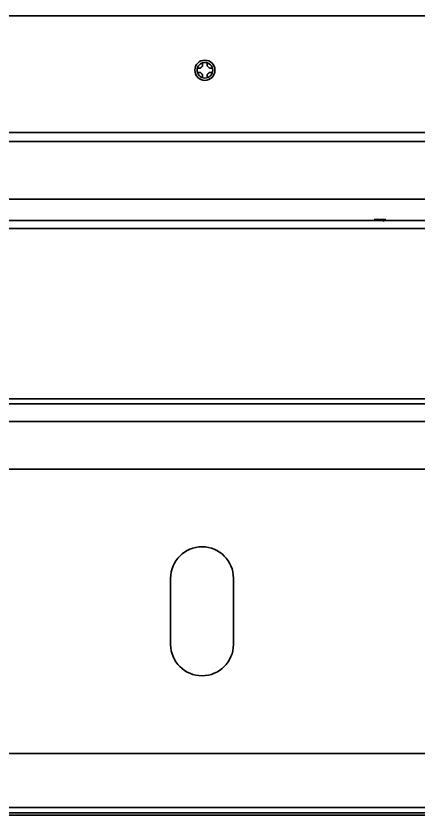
# Model space of a CAD drawing. Header units: inches. Extents: x 786 to 5593, y 691 to 5024.
# Drawn here: x 3683.6 to 3773.2, y 4761.4 to 4939.5 of the extents above; entities that cross this region are included whole.
import ezdxf

# ---------------------------------------------------------------- set-up
doc = ezdxf.new("R2010")
doc.units = ezdxf.units.IN
doc.layers.add('1', color=7, linetype='Continuous', true_color=0xffffff)
doc.layers.add('4', color=7, linetype='Continuous', true_color=0xffffff)

msp = doc.modelspace()

# ---------------------------------------------------------------- linework, layer by layer
at = {"layer": '1', "color": 7, "linetype": 'Continuous', "lineweight": 35}
for p, q in [((3593.79, 4939.54), (4057.69, 4939.54)), ((4053.46, 4913.54), (3598.02, 4913.54)), ((3595.61, 4911.54), (4055.87, 4911.54)), ((3456.24, 4854.18), (4195.24, 4854.18)), ((4189.24, 4853.05), (3461.74, 4853.05)), ((3461.74, 4849.11), (4189.24, 4849.11)), ((4189.24, 4838.48), (3462.24, 4838.48)), ((3718.1, 4814.16), (3718.1, 4799.4)), ((3732.1, 4799.4), (3732.1, 4814.16)), ((4189.24, 4775.08), (3462.24, 4775.08)), ((3462.24, 4761.35), (4189.24, 4761.35)), ((3464.24, 4763), (4187.24, 4763)), ((3464.24, 4761.81), (4187.24, 4761.81))]:
    msp.add_line(p, q, dxfattribs=at)
for radius in [2.25, 1.75]:
    msp.add_circle((3725.74, 4927.44), radius, dxfattribs=at)
for centre, start, end in [((3725.1, 4814.16), 0, 180), ((3725.1, 4799.4), 180, 0)]:
    msp.add_arc(centre, 7, start, end, dxfattribs=at)
for points, knots in [([(3725.24, 4928.44), (3725.24, 4928.5), (3725.24, 4928.6), (3725.24, 4928.77), (3725.24, 4928.93), (3725.24, 4929.03), (3725.24, 4929.08), (3725.24, 4929.08)], [0, 0, 0, 0, 0.248008, 0.496016, 0.744025, 0.992033, 1, 1, 1, 1]), ([(3726.24, 4929.17), (3726.24, 4929.15), (3726.24, 4929.13), (3726.24, 4929), (3726.24, 4928.89), (3726.24, 4928.67), (3726.24, 4928.56), (3726.24, 4928.44)], [0, 0, 0, 0, 0.078208, 0.078208, 0.539104, 0.539104, 1, 1, 1, 1]), ([(3724.02, 4927.94), (3724.04, 4927.94), (3724.05, 4927.94), (3724.18, 4927.94), (3724.29, 4927.94), (3724.51, 4927.94), (3724.62, 4927.94), (3724.74, 4927.94)], [0, 0, 0, 0, 0.069389, 0.069389, 0.534694, 0.534694, 1, 1, 1, 1]), ([(3726.74, 4927.94), (3726.79, 4927.94), (3726.9, 4927.94), (3727.06, 4927.94), (3727.22, 4927.94), (3727.33, 4927.94), (3727.38, 4927.94), (3727.38, 4927.94)], [0, 0, 0, 0, 0.247663, 0.495325, 0.742988, 0.990651, 1, 1, 1, 1]), ([(3724.74, 4926.94), (3724.69, 4926.94), (3724.58, 4926.94), (3724.42, 4926.94), (3724.26, 4926.94), (3724.15, 4926.94), (3724.09, 4926.94), (3724.09, 4926.94)], [0, 0, 0, 0, 0.244933, 0.489866, 0.734799, 0.979732, 1, 1, 1, 1]), ([(3725.24, 4925.72), (3725.24, 4925.74), (3725.24, 4925.76), (3725.24, 4925.88), (3725.24, 4925.99), (3725.24, 4926.21), (3725.24, 4926.33), (3725.24, 4926.44)], [0, 0, 0, 0, 0.069876, 0.069876, 0.534938, 0.534938, 1, 1, 1, 1]), ([(3726.24, 4926.44), (3726.24, 4926.39), (3726.24, 4926.28), (3726.24, 4926.12), (3726.24, 4925.96), (3726.24, 4925.85), (3726.24, 4925.8), (3726.24, 4925.8)], [0, 0, 0, 0, 0.246624, 0.493249, 0.739873, 0.986497, 1, 1, 1, 1]), ([(3727.46, 4926.94), (3727.44, 4926.94), (3727.43, 4926.94), (3727.3, 4926.94), (3727.19, 4926.94), (3726.97, 4926.94), (3726.86, 4926.94), (3726.74, 4926.94)], [0, 0, 0, 0, 0.072867, 0.072867, 0.536433, 0.536433, 1, 1, 1, 1])]:
    msp.add_open_spline(points, degree=3, knots=knots, dxfattribs=at)
for points in [[(3724.74, 4927.94), (3724.76, 4927.97), (3724.81, 4928.01), (3724.88, 4928.08), (3724.95, 4928.16), (3725.03, 4928.23), (3725.1, 4928.3), (3725.17, 4928.37), (3725.22, 4928.42), (3725.24, 4928.44)], [(3726.24, 4928.44), (3726.27, 4928.42), (3726.32, 4928.37), (3726.39, 4928.29), (3726.46, 4928.22), (3726.53, 4928.15), (3726.6, 4928.08), (3726.67, 4928.01), (3726.72, 4927.97), (3726.74, 4927.94)], [(3725.24, 4926.44), (3725.21, 4926.47), (3725.16, 4926.52), (3725.09, 4926.59), (3725.02, 4926.66), (3724.95, 4926.74), (3724.88, 4926.8), (3724.81, 4926.87), (3724.76, 4926.92), (3724.74, 4926.94)], [(3726.74, 4926.94), (3726.72, 4926.92), (3726.67, 4926.87), (3726.6, 4926.8), (3726.53, 4926.73), (3726.45, 4926.66), (3726.38, 4926.59), (3726.31, 4926.51), (3726.26, 4926.47), (3726.24, 4926.44)]]:
    msp.add_open_spline(points, degree=3, dxfattribs=at)
at = {"layer": '4', "color": 7, "linetype": 'Continuous', "lineweight": 35}
for p, q in [((3791.58, 4898.69), (3468.49, 4898.69)), ((3468.47, 4893.93), (4183.01, 4893.93)), ((3468.47, 4893.93), (4183.01, 4893.93)), ((3766.04, 4894.13), (3763.44, 4894.13)), ((4184.87, 4892.18), (3466.61, 4892.18)), ((4184.87, 4892.18), (3466.61, 4892.18))]:
    msp.add_line(p, q, dxfattribs=at)
for points, knots in [([(3766.04, 4894.13), (3765.87, 4894.13), (3765.64, 4894.11), (3765.37, 4894.04), (3765.24, 4893.99), (3765.14, 4893.93), (3765.09, 4893.89), (3765.09, 4893.88)], [0, 0, 0, 0, 0.533528, 0.69628, 0.824545, 0.956136, 1, 1, 1, 1]), ([(3766.04, 4894.13), (3766.03, 4894.13), (3766.03, 4894.13), (3766.02, 4894.13), (3766.01, 4894.13), (3766, 4894.13), (3765.99, 4894.12), (3765.98, 4894.12), (3765.97, 4894.12), (3765.96, 4894.12), (3765.95, 4894.12), (3765.94, 4894.12), (3765.94, 4894.11), (3765.93, 4894.11), (3765.92, 4894.11), (3765.91, 4894.11), (3765.9, 4894.1), (3765.9, 4894.1), (3765.89, 4894.1), (3765.88, 4894.1), (3765.88, 4894.09), (3765.87, 4894.09), (3765.86, 4894.09), (3765.86, 4894.09), (3765.85, 4894.08), (3765.84, 4894.08), (3765.84, 4894.08), (3765.83, 4894.08), (3765.83, 4894.07), (3765.82, 4894.07), (3765.82, 4894.07), (3765.81, 4894.06), (3765.81, 4894.06), (3765.8, 4894.06), (3765.79, 4894.05), (3765.78, 4894.04), (3765.76, 4894.03), (3765.74, 4894.02), (3765.73, 4894), (3765.71, 4893.99), (3765.7, 4893.97), (3765.68, 4893.96), (3765.67, 4893.95), (3765.66, 4893.94), (3765.66, 4893.93), (3765.65, 4893.91), (3765.64, 4893.9), (3765.63, 4893.89), (3765.62, 4893.88), (3765.62, 4893.86), (3765.61, 4893.85), (3765.6, 4893.84), (3765.6, 4893.82), (3765.59, 4893.81), (3765.59, 4893.8), (3765.58, 4893.79), (3765.58, 4893.77), (3765.57, 4893.76), (3765.57, 4893.75), (3765.57, 4893.75)], [0, 0, 0, 0, 0.020408, 0.040451, 0.06013, 0.079445, 0.098396, 0.116982, 0.135204, 0.153062, 0.170556, 0.187686, 0.204451, 0.220853, 0.236891, 0.252565, 0.267875, 0.282821, 0.297403, 0.311622, 0.325477, 0.338968, 0.352096, 0.364861, 0.377262, 0.389301, 0.400976, 0.412288, 0.423237, 0.433824, 0.444048, 0.453909, 0.463409, 0.472546, 0.481322, 0.521714, 0.560209, 0.596822, 0.63157, 0.664473, 0.695555, 0.717496, 0.738729, 0.759267, 0.779127, 0.798326, 0.816882, 0.834818, 0.852157, 0.868925, 0.885152, 0.900869, 0.916111, 0.930917, 0.945329, 0.959393, 0.973157, 0.986675, 1, 1, 1, 1])]:
    msp.add_open_spline(points, degree=3, knots=knots, dxfattribs=at)

doc.saveas('drawing.dxf')
